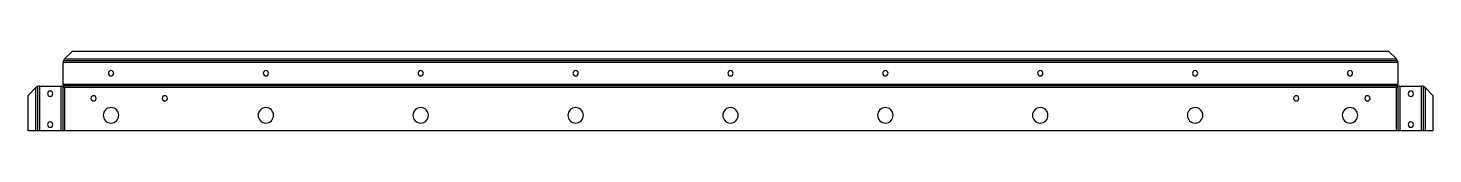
# Model space of a CAD drawing. Header units: millimetres. Extents: x 0 to 907, y 0 to 52.
import ezdxf

# ---------------------------------------------------------------- set-up
doc = ezdxf.new("R2010")
doc.units = ezdxf.units.MM

msp = doc.modelspace()

# ---------------------------------------------------------------- linework, layer by layer
at = {"layer": 'BEND'}
for p, q in [((884.16, 45.39), (22.89, 45.39)), ((6.13, 28.64), (6.13, 0)), ((22.39, 28.64), (22.39, 0)), ((884.16, 29.13), (22.89, 29.13)), ((884.65, 0), (884.65, 28.64)), ((900.92, 0), (900.92, 28.64))]:
    msp.add_line(p, q, dxfattribs=at)
at = {"layer": 'BEND_EXTENT'}
for p, q in [((23.59, 46.52), (883.45, 46.52)), ((884.45, 44.26), (22.59, 44.26)), ((5, 0), (5, 27.93)), ((7.26, 28.93), (7.26, 0)), ((21.26, 0), (21.26, 28.93)), ((22.59, 30.26), (884.45, 30.26)), ((23.52, 27.93), (23.52, 0)), ((883.45, 28), (23.59, 28)), ((883.52, 0), (883.52, 27.93)), ((885.79, 28.93), (885.79, 0)), ((899.79, 0), (899.79, 28.93)), ((902.05, 27.93), (902.05, 0))]:
    msp.add_line(p, q, dxfattribs=at)
at = {"layer": 'INTERIOR_PROFILES', "extrusion": (0, 0, -1)}
for centre, radius in [((-53.52, 37.26), 1.7), ((-153.52, 37.26), 1.7), ((-253.52, 37.26), 1.7), ((-353.52, 37.26), 1.7), ((-453.52, 37.26), 1.7), ((-553.52, 37.26), 1.7), ((-653.52, 37.26), 1.7), ((-753.52, 37.26), 1.7), ((-853.52, 37.26), 1.7), ((-14.26, 24), 1.7), ((-42.26, 21), 1.7), ((-88.26, 21), 1.7), ((-818.79, 21), 1.7), ((-864.79, 21), 1.7), ((-892.79, 24), 1.7), ((-53.52, 10), 5), ((-153.52, 10), 5), ((-253.52, 10), 5), ((-353.52, 10), 5), ((-453.52, 10), 5), ((-553.52, 10), 5), ((-653.52, 10), 5), ((-753.52, 10), 5), ((-853.52, 10), 5), ((-14.26, 4), 1.7), ((-892.79, 4), 1.7)]:
    msp.add_circle(centre, radius, dxfattribs=at)
at = {"layer": 'OUTER_PROFILES'}
for p, q in [((23.59, 46.52), (28.59, 51.52)), ((28.59, 51.52), (878.45, 51.52)), ((878.45, 51.52), (883.45, 46.52)), ((22.59, 30.26), (22.59, 44.26)), ((884.45, 44.26), (884.45, 30.26)), ((0, 22.93), (5, 27.93)), ((7.26, 28.93), (21.26, 28.93)), ((23.52, 27.93), (23.59, 28)), ((883.45, 28), (883.52, 27.93)), ((885.79, 28.93), (899.79, 28.93)), ((902.05, 27.93), (907.05, 22.93)), ((0, 0), (0, 22.93)), ((907.05, 22.93), (907.05, 0)), ((907.05, 0), (0, 0))]:
    msp.add_line(p, q, dxfattribs=at)
for points, knots in [([(23.59, 46.52), (23.1, 45.82), (22.65, 45.11), (22.6, 44.4), (22.6, 44.36), (22.59, 44.31), (22.59, 44.26)], [1.570796, 1.570796, 1.570796, 1.570796, 3.043762, 3.043762, 3.043762, 3.141593, 3.141593, 3.141593, 3.141593]), ([(884.45, 44.26), (884.45, 44.31), (884.45, 44.36), (884.45, 44.4), (884.4, 45.11), (883.94, 45.82), (883.45, 46.52)], [-3.141593, -3.141593, -3.141593, -3.141593, -3.043762, -3.043762, -3.043762, -1.570796, -1.570796, -1.570796, -1.570796]), ([(7.26, 28.93), (7.21, 28.93), (7.17, 28.93), (7.12, 28.92), (6.41, 28.88), (5.71, 28.42), (5, 27.93)], [-3.141593, -3.141593, -3.141593, -3.141593, -3.043762, -3.043762, -3.043762, -1.570796, -1.570796, -1.570796, -1.570796]), ([(23.52, 27.93), (23.48, 27.96), (23.43, 27.99), (23.38, 28.03), (22.68, 28.52), (21.97, 28.93), (21.26, 28.93)], [1.570796, 1.570796, 1.570796, 1.570796, 1.668627, 1.668627, 1.668627, 3.141593, 3.141593, 3.141593, 3.141593]), ([(22.59, 30.26), (22.59, 29.55), (23.01, 28.85), (23.5, 28.14), (23.53, 28.09), (23.56, 28.05), (23.59, 28)], [-3.141593, -3.141593, -3.141593, -3.141593, -1.668627, -1.668627, -1.668627, -1.570796, -1.570796, -1.570796, -1.570796]), ([(883.45, 28), (883.49, 28.05), (883.52, 28.09), (883.55, 28.14), (884.04, 28.85), (884.45, 29.55), (884.45, 30.26)], [1.570796, 1.570796, 1.570796, 1.570796, 1.668627, 1.668627, 1.668627, 3.141593, 3.141593, 3.141593, 3.141593]), ([(885.79, 28.93), (885.08, 28.93), (884.37, 28.52), (883.66, 28.03), (883.62, 27.99), (883.57, 27.96), (883.52, 27.93)], [-3.141593, -3.141593, -3.141593, -3.141593, -1.668627, -1.668627, -1.668627, -1.570796, -1.570796, -1.570796, -1.570796]), ([(902.05, 27.93), (901.34, 28.42), (900.63, 28.88), (899.93, 28.92), (899.88, 28.93), (899.83, 28.93), (899.79, 28.93)], [1.570796, 1.570796, 1.570796, 1.570796, 3.043762, 3.043762, 3.043762, 3.141593, 3.141593, 3.141593, 3.141593])]:
    msp.add_open_spline(points, degree=3, knots=knots, dxfattribs=at)

doc.saveas('drawing.dxf')
